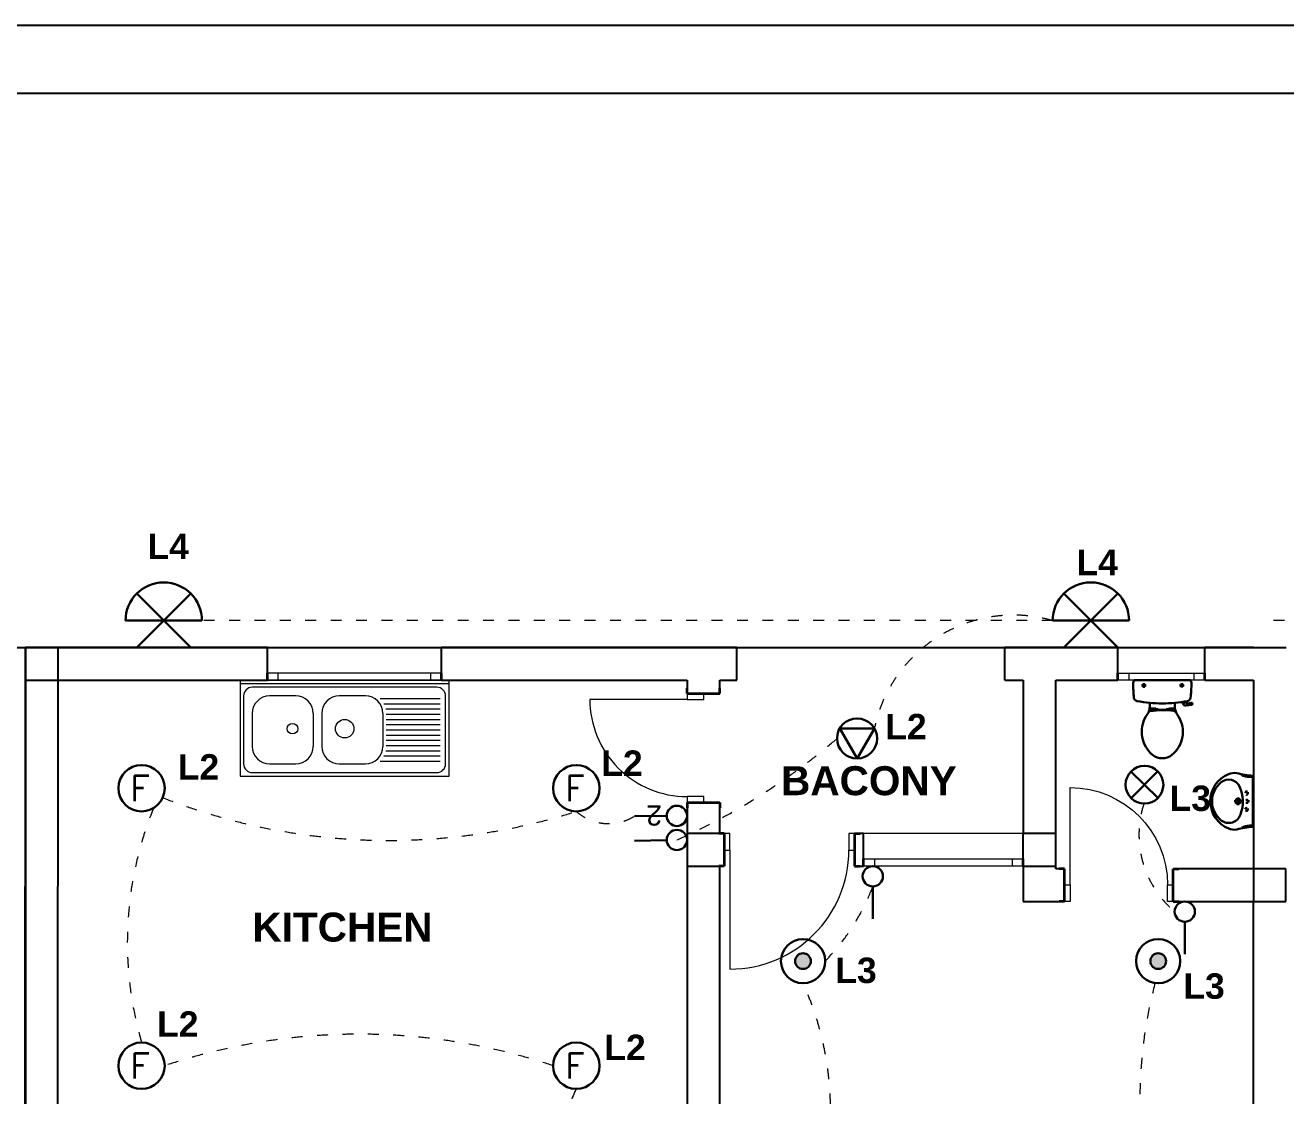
# Model space of a CAD drawing. Header units: inches. Extents: x 23 to 2032867, y 13 to 664695.
# Drawn here: x 103859 to 112546, y 309404 to 316785 of the extents above; entities that cross this region are included whole.
import ezdxf
from ezdxf.enums import TextEntityAlignment as Align

# ---------------------------------------------------------------- set-up
doc = ezdxf.new("R2010")
doc.units = ezdxf.units.IN
doc.header["$MEASUREMENT"] = 0
doc.linetypes.add('DASHED1', pattern=[1, 0.3, -0.4, 0.3])
doc.linetypes.add('Hidden Line', pattern=[391.222223, 282.222223, -109])
for name, color, linetype, lineweight, true_color in [('Annotation - Text_Pen_No__86', 7, 'Continuous', 20, 0x5555ff), ('ARCHICAD Doors_Pen_No__23', 7, 'Continuous', 20, 0xff6600), ('ARCHICAD Doors_Pen_No__3', 7, 'Continuous', 18, 0xff6600), ('ARCHICAD Windows_Pen_No__23', 7, 'Continuous', 20, 0xff6600), ('ARCHICAD Windows_Pen_No__3', 7, 'Continuous', 18, 0xff6600), ('Structural - Bearing_Pen_No__89', 7, 'Continuous', 20, 0x71cebe)]:
    doc.layers.add(name, color=color, linetype=linetype, lineweight=lineweight, true_color=true_color)
for name, color, linetype, lineweight in [('ARCHICAD Doors_Pen_No__27', 7, 'Continuous', 35), ('ARCHICAD Windows_Pen_No__27', 7, 'Continuous', 35), ('Building', 8, 'Continuous', 18), ('Structural - Bearing_Pen_No__27', 7, 'Continuous', 35)]:
    doc.layers.add(name, color=color, linetype=linetype, lineweight=lineweight)
for name, color, linetype in [('E-inst', 3, 'Continuous'), ('E-inst.', 3, 'Continuous'), ('E-installation', 3, 'Continuous'), ('LIAB', 8, 'Continuous'), ('PLOTYR', 15, 'Continuous')]:
    doc.layers.add(name, color=color, linetype=linetype)
doc.styles.add('GENERATED_STYLE_2', font='arialbd.ttf')
doc.styles.add('NEW', font='swisseb.ttf', dxfattribs={"width": 0.75})
doc.styles.add('ORIG2', font='ORIG2')
doc.styles.add('USA', font='romans.shx')

msp = doc.modelspace()

# ---------------------------------------------------------------- hatches: boundary and pattern name
at = {"layer": 'E-inst.', "lineweight": 30}
for points in [[(109165.121, 310332.868, -1), (109273.819, 310332.868, -1)], [(111612.741, 310332.868, -1), (111721.439, 310332.868, -1)]]:
    msp.add_hatch(color=256, dxfattribs=at).paths.add_polyline_path(points)

# ---------------------------------------------------------------- linework, layer by layer
at = {"layer": 'ARCHICAD Doors_Pen_No__23', "color": 8, "linetype": 'Continuous'}
for p, q in [((108420.053, 312177.146), (108420.053, 312137.146)), ((108535.053, 312177.146), (108420.053, 312177.146)), ((108420.053, 312137.146), (108535.053, 312137.146)), ((108535.053, 312137.146), (108535.053, 312177.146)), ((108535.053, 311467.146), (108420.053, 311467.146)), ((108420.053, 311467.146), (108420.053, 311427.146)), ((108535.053, 311427.146), (108535.053, 311467.146)), ((108420.053, 311427.146), (108535.053, 311427.146)), ((108715.082, 311212.359), (108675.082, 311212.359)), ((108675.082, 311212.359), (108675.082, 311097.359)), ((108715.082, 311097.359), (108715.082, 311212.359)), ((109575.082, 311212.359), (109535.082, 311212.359)), ((109535.082, 311212.359), (109535.082, 311097.359)), ((109575.082, 311097.359), (109575.082, 311212.359)), ((108675.082, 311097.359), (108715.082, 311097.359)), ((109535.082, 311097.359), (109575.082, 311097.359)), ((111021.126, 310858.855), (111061.126, 310858.855)), ((111021.126, 310743.855), (111021.126, 310858.855)), ((111061.126, 310858.855), (111061.126, 310743.855)), ((111731.126, 310743.855), (111731.126, 310858.855)), ((111731.126, 310858.855), (111771.126, 310858.855)), ((111771.126, 310858.855), (111771.126, 310743.855)), ((111061.126, 310743.855), (111021.126, 310743.855)), ((111771.126, 310743.855), (111731.126, 310743.855))]:
    msp.add_line(p, q, dxfattribs=at)
at = {"layer": 'ARCHICAD Doors_Pen_No__27', "color": 8, "linetype": 'Continuous'}
for p, q in [((108420.053, 312177.146), (108420.053, 312214.146)), ((108645.053, 312177.146), (108645.053, 312214.146)), ((108420.053, 312177.146), (108535.053, 312177.146)), ((108535.053, 312177.146), (108645.053, 312177.146)), ((108420.053, 311427.146), (108535.053, 311427.146)), ((108420.053, 311427.146), (108420.053, 311390.146)), ((108535.053, 311427.146), (108645.053, 311427.146)), ((108645.053, 311427.146), (108645.053, 311390.146)), ((108675.082, 311212.359), (108638.082, 311212.359)), ((108675.082, 311212.359), (108675.082, 311097.359)), ((109575.082, 311212.359), (109575.082, 311097.359)), ((109575.082, 311212.359), (109612.082, 311212.359)), ((108675.082, 311097.359), (108675.082, 310987.359)), ((109575.082, 311097.359), (109575.082, 310987.359)), ((108675.082, 310987.359), (108638.082, 310987.359)), ((109575.082, 310987.359), (109612.082, 310987.359)), ((111021.126, 310968.855), (110984.126, 310968.855)), ((111021.126, 310858.855), (111021.126, 310968.855)), ((111771.126, 310858.855), (111771.126, 310968.855)), ((111771.126, 310968.855), (111808.126, 310968.855)), ((111021.126, 310743.855), (111021.126, 310858.855)), ((111771.126, 310743.855), (111771.126, 310858.855)), ((111021.126, 310743.855), (110984.126, 310743.855)), ((111771.126, 310743.855), (111808.126, 310743.855))]:
    msp.add_line(p, q, dxfattribs=at)
at = {"layer": 'ARCHICAD Doors_Pen_No__3', "color": 8, "linetype": 'Continuous'}
for p, q in [((108420.053, 312137.146), (107750.053, 312137.146)), ((111061.126, 310858.855), (111061.126, 311528.855)), ((108715.082, 311097.359), (108715.082, 310277.359))]:
    msp.add_line(p, q, dxfattribs=at)
for centre, major_axis, start_param, end_param in [((108420.053, 312137.146), (473.762, 473.762), 2.35619449, 3.92699082), ((108715.082, 311097.359), (579.828, 579.828), 3.92699082, 5.49778714)]:
    msp.add_ellipse(centre, major_axis=major_axis, ratio=1, start_param=start_param, end_param=end_param, dxfattribs=at)
at = {"layer": 'ARCHICAD Doors_Pen_No__3', "color": 8, "linetype": 'Continuous', "extrusion": (0, 0, -1)}
msp.add_ellipse((111061.126, 310858.855), major_axis=(473.762, 473.762), ratio=1, start_param=-0.78539816, end_param=0.78539816, dxfattribs=at)
at = {"layer": 'ARCHICAD Windows_Pen_No__23', "color": 8, "linetype": 'Continuous'}
for p, q in [((105602.753, 312318.823), (105527.753, 312318.823)), ((105602.753, 312268.823), (105602.753, 312318.823)), ((106727.753, 312318.823), (106652.753, 312318.823)), ((106652.753, 312318.823), (106652.753, 312268.823)), ((111388.733, 312318.823), (111463.733, 312318.823)), ((111463.733, 312318.823), (111463.733, 312268.823)), ((111913.733, 312268.823), (111913.733, 312318.823)), ((111913.733, 312318.823), (111988.733, 312318.823)), ((105473.727, 312268.823), (105548.727, 312268.823)), ((105527.753, 312268.823), (105602.753, 312268.823)), ((106598.727, 312268.823), (106673.727, 312268.823)), ((106652.753, 312268.823), (106727.753, 312268.823)), ((111463.733, 312268.823), (111388.733, 312268.823)), ((111988.733, 312268.823), (111913.733, 312268.823)), ((109637.196, 311037.359), (109712.196, 311037.359)), ((109712.196, 311037.359), (109712.196, 310987.359)), ((110662.196, 310987.359), (110662.196, 311037.359)), ((110662.196, 311037.359), (110737.196, 311037.359)), ((109712.196, 310987.359), (109637.196, 310987.359)), ((110737.196, 310987.359), (110662.196, 310987.359))]:
    msp.add_line(p, q, dxfattribs=at)
at = {"layer": 'ARCHICAD Windows_Pen_No__27', "color": 8, "linetype": 'Continuous'}
for p, q in [((105527.753, 312268.823), (105527.753, 312318.823)), ((106727.753, 312268.823), (106727.753, 312318.823)), ((111388.733, 312268.823), (111388.733, 312318.823)), ((111988.733, 312268.823), (111988.733, 312318.823)), ((109637.196, 310987.359), (109637.196, 311037.359)), ((110737.196, 310987.359), (110737.196, 311037.359))]:
    msp.add_line(p, q, dxfattribs=at)
at = {"layer": 'ARCHICAD Windows_Pen_No__3', "color": 8, "linetype": 'Continuous'}
for p, q in [((106727.753, 312493.823), (105527.753, 312493.823)), ((111988.733, 312493.823), (111388.733, 312493.823)), ((106652.753, 312318.823), (105602.753, 312318.823)), ((111463.733, 312318.823), (111913.733, 312318.823)), ((106673.727, 312268.823), (105473.727, 312268.823)), ((106727.753, 312268.823), (105527.753, 312268.823)), ((105548.727, 312268.823), (106598.727, 312268.823)), ((105602.753, 312268.823), (106652.753, 312268.823)), ((111988.733, 312268.823), (111388.733, 312268.823)), ((111913.733, 312268.823), (111463.733, 312268.823)), ((110737.196, 311212.359), (109637.196, 311212.359)), ((109712.196, 311037.359), (110662.196, 311037.359)), ((110737.196, 310987.359), (109637.196, 310987.359)), ((110662.196, 310987.359), (109712.196, 310987.359))]:
    msp.add_line(p, q, dxfattribs=at)
at = {"layer": 'Building', "color": 8, "linetype": 'Continuous'}
for p, q in [((105339.693, 312268.823), (106539.693, 312268.823)), ((105414.693, 312268.823), (105339.693, 312268.823)), ((105814.693, 312268.823), (105339.693, 312268.823))]:
    msp.add_line(p, q, dxfattribs=at)
at = {"layer": 'Building', "color": 8, "linetype": 'Continuous', "lineweight": 20}
for p, q in [((105399.693, 312268.823), (105339.693, 312268.823)), ((105459.693, 312268.823), (105399.693, 312268.823)), ((105939.693, 312268.823), (105459.693, 312268.823))]:
    msp.add_line(p, q, dxfattribs=at)
at = {"layer": 'Building', "color": 8, "lineweight": 20}
for p, q in [((106779.693, 312268.823), (105339.693, 312268.823)), ((105339.693, 312268.823), (105339.693, 311608.823)), ((106779.693, 312244.823), (105339.693, 312244.823)), ((106695.693, 312220.823), (105423.693, 312220.823)), ((106779.693, 311608.823), (106779.693, 312268.823)), ((105363.693, 312160.823), (105363.693, 311692.823)), ((105723.693, 312160.823), (105543.693, 312160.823)), ((106203.693, 312160.823), (106023.693, 312160.823)), ((106305.339, 312142.823), (106719.693, 312142.823)), ((106755.693, 311692.823), (106755.693, 312160.823)), ((105423.693, 312040.823), (105423.693, 311812.823)), ((105843.693, 312040.823), (105843.693, 311812.823)), ((105903.693, 312040.823), (105903.693, 311812.823)), ((106323.693, 312040.823), (106323.693, 311812.823)), ((106331.677, 312106.823), (106719.693, 312106.823)), ((106344.533, 312070.823), (106719.693, 312070.823)), ((106347.693, 312034.823), (106719.693, 312034.823)), ((106347.693, 311998.823), (106719.693, 311998.823)), ((106347.693, 311962.823), (106719.693, 311962.823)), ((106347.693, 311926.823), (106719.693, 311926.823)), ((106347.693, 311890.823), (106719.693, 311890.823)), ((106344.533, 311782.823), (106719.693, 311782.823)), ((106347.693, 311854.823), (106719.693, 311854.823)), ((106347.693, 311818.823), (106719.693, 311818.823)), ((105543.693, 311692.823), (105723.693, 311692.823)), ((106023.693, 311692.823), (106203.693, 311692.823)), ((106305.339, 311710.823), (106719.693, 311710.823)), ((106331.677, 311746.823), (106719.693, 311746.823)), ((105339.693, 311608.823), (106779.693, 311608.823)), ((105423.693, 311632.823), (106695.693, 311632.823))]:
    msp.add_line(p, q, dxfattribs=at)
at = {"layer": 'Building', "linetype": 'Continuous', "lineweight": 30, "ltscale": 1000}
for p, q in [((111888.457, 312268.823), (111501.677, 312268.823)), ((111608.663, 312113.083), (111608.663, 312089.299)), ((111616.437, 312057.272), (111616.437, 312073.954)), ((111616.437, 312073.954), (111650.521, 312073.954)), ((111642.729, 312073.954), (111642.729, 312059.925)), ((111650.521, 312073.954), (111650.521, 312060.524)), ((111650.521, 312069.827), (111667.523, 312069.827)), ((111667.523, 312069.827), (111667.523, 312066.087)), ((111667.523, 312066.087), (111722.61, 312066.087)), ((111722.61, 312069.827), (111722.61, 312066.087)), ((111739.612, 312069.827), (111722.61, 312069.827)), ((111739.612, 312073.954), (111739.612, 312061.381)), ((111773.697, 312073.954), (111739.612, 312073.954)), ((111747.405, 312073.954), (111747.405, 312060.932)), ((111773.697, 312058.79), (111773.697, 312073.954)), ((111781.47, 312089.299), (111781.47, 312113.083)), ((111834.194, 312119.491), (111837.413, 312108.211)), ((111836.596, 312111.074), (111859.081, 312116.243)), ((111859.269, 312115.352), (111857.592, 312123.315)), ((111899.42, 312100.311), (111859.017, 312094.289)), ((111867.874, 312109.226), (111896.978, 312112.916)), ((111901.218, 312110.107), (111902.595, 312105.222)), ((112318.078, 311258.605), (112318.078, 311610.378)), ((112318.078, 311258.605, -1683.122), (112318.078, 311610.378, -1683.122)), ((112318.078, 311600.264), (112295.73, 311602.139)), ((112318.078, 311600.264, -1683.122), (112295.73, 311602.139, -1683.122)), ((112318.078, 311268.719), (112295.73, 311266.844)), ((112318.078, 311268.719, -1683.122), (112295.73, 311266.844, -1683.122))]:
    msp.add_line(p, q, dxfattribs=at)
at = {"layer": 'Building', "linetype": 'Continuous', "lineweight": 30, "ltscale": 50}
for p, q in [((111584.063, 312233.758), (111552.044, 312233.758)), ((111568.053, 312217.749), (111568.053, 312249.767)), ((111845.744, 312233.758), (111814.001, 312233.758)), ((111829.872, 312217.887), (111829.872, 312249.63)), ((112244.46, 311434.491), (112190.26, 311434.491)), ((112244.46, 311434.491, -1683.122), (112190.26, 311434.491, -1683.122)), ((112217.196, 311460.84), (112217.196, 311408.143)), ((112217.196, 311460.84, -1683.122), (112217.196, 311408.143, -1683.122))]:
    msp.add_line(p, q, dxfattribs=at)
at = {"layer": 'Building', "linetype": 'DASHED1', "lineweight": 30, "ltscale": 50}
for p, q in [((112291.435, 311490.596), (112256.511, 311490.596)), ((112291.435, 311490.596, -1683.122), (112256.511, 311490.596, -1683.122)), ((112295.847, 311434.491), (112260.923, 311434.491)), ((112295.847, 311434.491, -1683.122), (112260.923, 311434.491, -1683.122)), ((112274.393, 311508.286), (112274.393, 311472.905)), ((112274.393, 311508.286, -1683.122), (112274.393, 311472.905, -1683.122)), ((112278.805, 311416.801), (112278.805, 311452.182)), ((112278.805, 311416.801, -1683.122), (112278.805, 311452.182, -1683.122)), ((112291.435, 311378.387), (112256.511, 311378.387)), ((112291.435, 311378.387, -1683.122), (112256.511, 311378.387, -1683.122)), ((112274.393, 311360.697), (112274.393, 311396.077)), ((112274.393, 311360.697, -1683.122), (112274.393, 311396.077, -1683.122))]:
    msp.add_line(p, q, dxfattribs=at)
at = {"layer": 'Building', "linetype": 'Continuous', "lineweight": 30, "ltscale": 200}
for p, q in [((112313.518, 311439.052), (112322.638, 311439.052)), ((112322.638, 311439.052), (112313.518, 311429.931)), ((112322.638, 311429.931), (112313.518, 311439.052)), ((112313.518, 311439.052, -1683.122), (112322.638, 311439.052, -1683.122)), ((112322.638, 311439.052, -1683.122), (112313.518, 311429.931, -1683.122)), ((112322.638, 311429.931, -1683.122), (112313.518, 311439.052, -1683.122)), ((112313.518, 311429.931), (112322.638, 311429.931)), ((112313.518, 311429.931, -1683.122), (112322.638, 311429.931, -1683.122))]:
    msp.add_line(p, q, dxfattribs=at)
at = {"layer": 'Building', "linetype": 'Continuous', "lineweight": 30, "ltscale": 50}
for centre in [(111568.053, 312233.758), (111829.872, 312233.758)]:
    msp.add_circle(centre, 9.351, dxfattribs=at)
at = {"layer": 'Building', "color": 8, "lineweight": 20}
for centre, radius in [((105701.161, 311934.857), 36.346), ((106061.026, 311934.857), 63.881)]:
    msp.add_circle(centre, radius, dxfattribs=at)
at = {"layer": 'Building', "linetype": 'Continuous', "lineweight": 30, "ltscale": 1000}
for centre, radius in [((112217.196, 311434.491), 18.608), ((112217.196, 311434.491, -1683.122), 18.608), ((112217.196, 311434.491), 10.99), ((112217.196, 311434.491, -1683.122), 10.99)]:
    msp.add_circle(centre, radius, dxfattribs=at)
at = {"layer": 'Building', "linetype": 'DASHED1', "lineweight": 30, "ltscale": 50}
for centre in [(112274.393, 311490.596), (112274.393, 311490.596, -1683.122), (112278.805, 311434.491), (112278.805, 311434.491, -1683.122), (112274.393, 311378.387), (112274.393, 311378.387, -1683.122)]:
    msp.add_circle(centre, 9.504, dxfattribs=at)
at = {"layer": 'Building', "color": 8, "lineweight": 20}
for centre, radius, start, end in [((105423.693, 312160.823), 60, 90, 180), ((106695.693, 312160.823), 60, 0, 90), ((105543.693, 312040.823), 120, 90, 180), ((105723.693, 312040.823), 120, 0, 90), ((106023.693, 312040.823), 120, 90, 180), ((106203.693, 312040.823), 120, 0, 90), ((105543.693, 311812.823), 120, 180, 270), ((105723.693, 311812.823), 120, 270, 0), ((106023.693, 311812.823), 120, 180, 270), ((106203.693, 311812.823), 120, 270, 0), ((105423.693, 311692.823), 60, 180, 270), ((106695.693, 311692.823), 60, 270, 0)]:
    msp.add_arc(centre, radius, start, end, dxfattribs=at)
at = {"layer": 'Building', "linetype": 'Continuous', "lineweight": 30, "ltscale": 1000}
for centre, radius, start, end in [((111528.242, 312247.896), 33.819, 141.7697938, 181.0191617), ((112390.535, 312247.294), 896.106, 180.0000019, 186.330877), ((111861.891, 312247.896), 33.819, 358.9808265, 38.2302081), ((110999.598, 312247.294), 896.106, 353.6508475, 0), ((111526.226, 312151.402), 26.494, 186.330877, 259.2903908), ((111695.067, 313044.15), 935.068, 259.2903908, 264.6980974), ((111695.067, 313044.15), 935.068, 275.3019114, 280.7270761), ((111864.25, 312151.085), 26.118, 280.7270761, 353.6508475), ((111508.097, 312089.299), 100.566, 326.1570684, 0), ((111616.752, 312041.613), 15.584, 96.9358105, 142.5800181), ((111695.247, 313042.211), 933.119, 264.6980974, 275.3019114), ((111701.991, 311340.915), 721.447, 84.3005444, 96.9358206), ((111772.09, 312043.289), 15.584, 37.7817379, 84.3005444), ((111882.036, 312089.299), 100.566, 180.0000019, 213.8429404), ((111856.145, 312113.557), 19.481, 195.9271971, 278.4778948), ((111866.894, 312116.957), 7.792, 191.8886154, 277.22379), ((111897.468, 312109.05), 3.896, 15.7397884, 97.2238087), ((111898.845, 312104.165), 3.896, 278.4778948, 15.7397884), ((111757.766, 311913.449), 204.567, 148.9077103, 230.8791806), ((111882.863, 311838.009), 350.65, 146.1570702, 148.9077103), ((111632.367, 311913.449), 204.567, 309.1208282, 31.0923054), ((111507.271, 311838.009), 350.65, 31.0923054, 33.8429316), ((111695.067, 311836.355), 105.195, 230.8791806, 309.1208282), ((112229.324, 311434.496), 203.147, 112.4424723, 248.1531127), ((112229.324, 311434.496, -1683.122), 203.147, 112.4424723, 248.1531127), ((112191.517, 311526.258), 103.901, 80.4525984, 112.4906661), ((112191.517, 311526.258, -1683.122), 103.901, 80.4525984, 112.4906661), ((112359.564, 312192.628), 583.726, 255.0270052, 265.9244355), ((112359.564, 312192.628, -1683.122), 583.726, 255.0270052, 265.9244355), ((112295.73, 311706.041), 103.901, 239.9007316, 270.0000094), ((112295.73, 311706.041, -1683.122), 103.901, 239.9007316, 270.0000094), ((112206.206, 311434.491), 168.347, 128.53754, 231.4625075), ((112206.206, 311434.491, -1683.122), 168.347, 128.53754, 231.4625075), ((112152.821, 311501.516), 82.661, 25.2174734, 128.537704), ((112152.821, 311501.516, -1683.122), 82.661, 25.2174734, 128.537704), ((112012.845, 311434.138), 238.006, 337.8276538, 25.5349405), ((112012.845, 311434.138, -1683.122), 238.006, 337.8276538, 25.5349405), ((112153.173, 311368.423), 83.628, 231.6817737, 343.2461383), ((112153.173, 311368.423, -1683.122), 83.628, 231.6817737, 343.2461383), ((112359.565, 310676.355), 583.726, 94.075602, 104.9730049), ((112359.565, 310676.355, -1683.122), 583.726, 94.075602, 104.9730049), ((112295.73, 311162.942), 103.901, 90.0000006, 120.0992783), ((112295.73, 311162.942, -1683.122), 103.901, 90.0000006, 120.0992783), ((112202.086, 311360.23), 124.156, 245.8931025, 246.0931451), ((112202.086, 311360.23, -1683.122), 124.156, 245.8931025, 246.0931451), ((112191.517, 311342.724), 103.901, 247.5093438, 279.5474663), ((112191.517, 311342.724, -1683.122), 103.901, 247.5093438, 279.5474663)]:
    msp.add_arc(centre, radius, start, end, dxfattribs=at)
at = {"layer": 'E-inst', "color": 3, "lineweight": 30}
for p, q in [((111479.44, 311639.966), (111665.374, 311457.967)), ((111481.407, 311456), (111663.407, 311641.933)), ((108280.153, 311333.337), (108057.564, 311332.002)), ((108280.168, 311166.28), (108057.618, 311161.866)), ((109700.661, 310847.458), (109701.412, 310624.866)), ((111850.743, 310603.954), (111851.494, 310381.361))]:
    msp.add_line(p, q, dxfattribs=at)
for centre, radius in [((111572.407, 311548.967), 130.091), ((108350.102, 311333.914), 69.951), ((108350.102, 311167.826), 69.951), ((109700.266, 310917.408), 69.951), ((111850.349, 310673.904), 69.951)]:
    msp.add_circle(centre, radius, dxfattribs=at)
at = {"layer": 'E-inst.', "lineweight": 30}
for p, q in [((104627.554, 312493.823), (105000.108, 312866.377)), ((105000.108, 312493.823), (104627.554, 312866.377)), ((111016.652, 312493.823), (111389.206, 312866.377)), ((111389.206, 312493.823), (111016.652, 312866.377)), ((104550.396, 312680.1), (105077.266, 312680.1)), ((110939.494, 312680.1), (111466.364, 312680.1)), ((104627.554, 312493.823), (105000.108, 312493.823)), ((111016.652, 312493.823), (111389.206, 312493.823)), ((109591.921, 311729.787), (109472.476, 311936.735)), ((109472.476, 311936.735), (109711.367, 311936.735)), ((109711.367, 311936.735), (109591.921, 311729.787))]:
    msp.add_line(p, q, dxfattribs=at)
at = {"layer": 'E-inst.', "color": 6, "linetype": 'DASHED1', "lineweight": 20, "ltscale": 250}
for p, q in [((110939.494, 312680.1), (105077.266, 312680.1)), ((113237.414, 312680.1), (112364.335, 312680.1))]:
    msp.add_line(p, q, dxfattribs=at)
at = {"layer": 'E-inst.', "lineweight": 30}
for centre, radius in [((109591.921, 311867.731), 137.944), ((104661.144, 311524.553), 159.818), ((107656.995, 311524.553), 159.818), ((109219.47, 310332.868), 152.207), ((111667.09, 310332.868), 152.207), ((109219.47, 310332.868), 54.349), ((111667.09, 310332.868), 54.349), ((104661.144, 309611.777), 159.818), ((107656.995, 309611.777), 159.818)]:
    msp.add_circle(centre, radius, dxfattribs=at)
for centre in [(104813.831, 312680.1), (111202.929, 312680.1)]:
    msp.add_arc(centre, 263.435, 0, 180, dxfattribs=at)
at = {"layer": 'E-inst.', "color": 6, "linetype": 'DASHED1', "lineweight": 20, "ltscale": 250}
for centre, radius, start, end in [((110670.156, 311738.89), 978.989, 74.0309494, 168.3407381), ((106533.441, 315253.481), 4471.335, 293.9720248, 310.7809458), ((106365.292, 315439.86), 4274.943, 248.6211317, 287.5871908), ((107030.126, 310461.191), 2467.31, 157.9499492, 196.2299441), ((107879.19, 311616.504), 335.795, 228.5703481, 302.086456), ((112227.395, 311203.509), 693.028, 161.8903377, 229.835027), ((108311.806, 311372.912), 1484.931, 315.5409563, 339.2765592), ((107290.147, 309304.621), 2118.9, 337.4110088, 24.4211665), ((114692.546, 309376.581), 3151.804, 165.1903729, 196.2780805), ((106159.069, 305599.308), 4229.709, 71.5571141, 108.4428859), ((109910.25, 308347.973), 2509.172, 153.8973788, 192.076369)]:
    msp.add_arc(centre, radius, start, end, dxfattribs=at)
at = {"layer": 'LIAB', "color": 7, "linetype": 'Continuous', "ltscale": 256.031999}
msp.add_line((94064.269, 316315.186), (131494.384, 316315.186), dxfattribs=at)
at = {"layer": 'PLOTYR', "color": 1, "linetype": 'Continuous', "ltscale": 250}
msp.add_line((93471.236, 316784.608), (131963.806, 316784.608), dxfattribs=at)
at = {"layer": 'Structural - Bearing_Pen_No__27', "color": 8, "linetype": 'Continuous', "lineweight": 25}
for p, q in [((104085.785, 312493.777), (103860.785, 312493.823)), ((105527.753, 312493.823), (103860.785, 312493.823)), ((104084.564, 307753.007), (104085.785, 312493.777)), ((105527.753, 312318.823), (105527.753, 312493.823)), ((106727.753, 312318.823), (106727.753, 312493.823)), ((108420.053, 312493.823), (106727.753, 312493.823)), ((108763.237, 312493.823), (108420.053, 312493.823)), ((108763.237, 312268.823), (108763.237, 312493.823)), ((110610.507, 312268.823), (110610.507, 312493.823)), ((111388.733, 312493.823), (110610.507, 312493.823)), ((111388.733, 312318.823), (111388.733, 312493.823)), ((111988.733, 312318.823), (111988.733, 312493.823)), ((112322.803, 312493.823), (111988.733, 312493.823)), ((105527.753, 312268.823), (105527.753, 312318.823)), ((106727.753, 312268.823), (106727.753, 312318.823)), ((111388.733, 312268.823), (111388.733, 312318.823)), ((111988.733, 312268.823), (111988.733, 312318.823)), ((103860.727, 312268.823), (103859.564, 307753.065)), ((103859.905, 306824.32), (103860.75, 312268.823)), ((103860.785, 312268.823), (105527.753, 312268.823)), ((106727.753, 312268.823), (108420.053, 312268.823)), ((108420.053, 312268.823), (108420.053, 312177.146)), ((108420.053, 312177.146), (108420.053, 312214.146)), ((108645.053, 312177.146), (108645.053, 312268.823)), ((108645.053, 312268.823), (108763.237, 312268.823)), ((108645.053, 312177.146), (108645.053, 312214.146)), ((110610.507, 312268.823), (110735.979, 312268.823)), ((110735.979, 312268.823), (110735.979, 311212.359)), ((110960.979, 312268.823), (111388.733, 312268.823)), ((110960.979, 310968.855), (110960.979, 312268.823)), ((111988.733, 312268.823), (112322.768, 312268.823)), ((112322.768, 312268.823), (112321.923, 306824.355)), ((108420.053, 312177.146), (108535.053, 312177.146)), ((108535.053, 312177.146), (108645.053, 312177.146)), ((108420.053, 311427.146), (108420.053, 311390.146)), ((108420.053, 311427.146), (108535.053, 311427.146)), ((108420.053, 311427.146), (108420.053, 307753.065)), ((108535.053, 311427.146), (108645.053, 311427.146)), ((108645.053, 311427.146), (108645.053, 311390.146)), ((108645.053, 311212.359), (108645.053, 311427.146)), ((108645.053, 311212.359), (108420.053, 311212.359)), ((108675.082, 311212.359), (108638.082, 311212.359)), ((108675.082, 311212.359), (108645.053, 311212.359)), ((108675.082, 311212.359), (108675.082, 311097.359)), ((109575.082, 311212.359), (109612.082, 311212.359)), ((109575.082, 311212.359), (109575.082, 311097.359)), ((109637.196, 311212.359), (109575.082, 311212.359)), ((109637.196, 311037.359), (109637.196, 311212.359)), ((110960.979, 311212.359), (110735.979, 311212.359)), ((110737.196, 311037.359), (110737.196, 311212.359)), ((108675.082, 311097.359), (108675.082, 310987.359)), ((109575.082, 311097.359), (109575.082, 310987.359)), ((109637.196, 310987.359), (109637.196, 311037.359)), ((110737.196, 310987.359), (110737.196, 311037.359)), ((108420.053, 310987.359), (108645.053, 310987.359)), ((108675.082, 310987.359), (108638.082, 310987.359)), ((108645.053, 307753.065), (108645.053, 310987.359)), ((108645.053, 310987.359), (108675.082, 310987.359)), ((109575.082, 310987.359), (109612.082, 310987.359)), ((109575.082, 310987.359), (109637.196, 310987.359)), ((110735.979, 310987.359), (110960.979, 310987.359)), ((110735.979, 310987.359), (110735.979, 310743.855)), ((111021.126, 310968.855), (110960.979, 310968.855)), ((111021.126, 310968.855), (110984.126, 310968.855)), ((111021.126, 310858.855), (111021.126, 310968.855)), ((111771.126, 310968.855), (111808.126, 310968.855)), ((111771.126, 310858.855), (111771.126, 310968.855)), ((112545.785, 310968.855), (111771.126, 310968.855)), ((112545.785, 310743.855), (112545.785, 310968.855)), ((111021.126, 310743.855), (111021.126, 310858.855)), ((111771.126, 310743.855), (111771.126, 310858.855)), ((110735.979, 310743.855), (111021.126, 310743.855)), ((111021.126, 310743.855), (110984.126, 310743.855)), ((111771.126, 310743.855), (111808.126, 310743.855)), ((111771.126, 310743.855), (112545.785, 310743.855))]:
    msp.add_line(p, q, dxfattribs=at)
at = {"layer": 'Structural - Bearing_Pen_No__89', "color": 8, "linetype": 'Continuous', "lineweight": 25}
for p, q in [((95173.768, 312493.823), (103860.785, 312493.823)), ((103860.785, 312493.823), (103858.768, 300043.823)), ((103859.564, 307528.065), (103860.785, 312493.823)), ((103860.785, 312493.823), (112547.803, 312493.823))]:
    msp.add_line(p, q, dxfattribs=at)

# ---------------------------------------------------------------- texts
at = {"layer": 'Annotation - Text_Pen_No__86', "color": 8, "linetype": 'Hidden Line', "lineweight": 25, "style": 'GENERATED_STYLE_2'}
for s, p in [('BACONY', (109067.992, 311476.442)), ('KITCHEN', (105424.662, 310467.279))]:
    msp.add_text(s, height=200, dxfattribs=at).set_placement(p)
at = {"layer": 'E-inst', "color": 7, "lineweight": 30, "style": 'NEW'}
for s, p in [('L4', (104844.747, 313191.187, -1168.161)), ('L4', (111246.944, 313080.756, -1168.161)), ('L2', (109928.64, 311950.682, -1168.161)), ('L2', (107971.555, 311698.727, -1168.161)), ('L2', (105053.334, 311673.087, -1168.161)), ('L3', (111888.056, 311455.403, -1168.161)), ('L3', (109584.474, 310269.265, -1168.161)), ('L3', (111983.037, 310160.76, -1168.161)), ('L2', (104910.496, 309900.306, -1168.161)), ('L2', (107992.455, 309739.673, -1168.161))]:
    msp.add_text(s, height=175, rotation=360, dxfattribs=at).set_placement(p, align=Align.MIDDLE)
at = {"layer": 'E-inst', "color": 7, "lineweight": 30, "insert": (108140.18, 311266.704, 13888.51), "char_height": 138.74777, "width": 5827.10721, "attachment_point": 3, "rotation": 180.4731579, "style": 'ORIG2'}
msp.add_mtext('{\\fArial|b0|i0|c0|p34;2}', dxfattribs=at)
at = {"layer": 'E-installation', "color": 7, "lineweight": 30, "style": 'USA'}
for p in [(104583.333, 311523.843, 486), (107579.184, 311523.843, 486), (104583.333, 309611.067, 486), (107579.184, 309611.067, 486)]:
    msp.add_text('F', height=174.96, rotation=360, dxfattribs=at).set_placement(p, align=Align.MIDDLE_LEFT)

doc.saveas('drawing.dxf')
